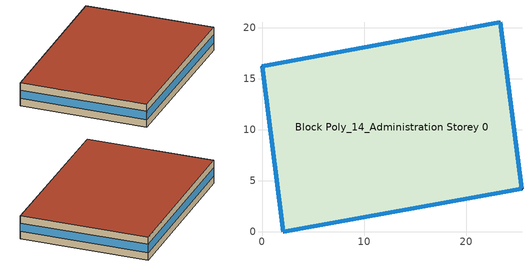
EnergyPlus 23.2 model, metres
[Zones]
Block Poly_14_Administration Storey 0
 floor ground (HSCWZ_Public&Industrial_2005_FloorGround): 23.31,20.55 25.46,4.22 2.06,0 0,16.22 z0
 wall outside (HSCWZ_Public&Industrial_2005_ExtWall): 0,16.22 2.06,0 25.46,4.22 23.31,20.55 0,16.22 z0:3
 window (HSCWZ_Public&Industrial_2005_Win): 0,16.21 2.06,0.01 / 2.07,0 25.45,4.22 / 25.46,4.23 23.31,20.54 / 23.3,20.54 0.01,16.22 z0.98:2.02
 roof outside (HSCWZ_Public&Industrial_2005_Roof): 25.46,4.22 23.31,20.55 0,16.22 2.06,0 z3
[BUILDING]
shang4hai3shi4_Administration_7_12_2005: North Axis=0; Terrain=City; Loads Convergence Tolerance Value=0.04; Temperature Convergence Tolerance Value=0.4; Solar Distribution=FullExterior; Maximum Number of Warmup Days=25; Minimum Number of Warmup Days=1
[MATERIAL] Thermal Absorptance=0.9; Solar Absorptance=0.7; Visible Absorptance=0.7
Name | Roughness | Thickness | Conductivity | Density | Specific Heat
Concrete | MediumRough | 0.1 | 1.7 | 2240 | 900
Brick | MediumRough | 0.1 | 0.72 | 1920 | 840
Tile | Smooth | 0.02 | 1.3 | 2200 | 900
Gypsum | Smooth | 0.015 | 0.16 | 800 | 1090
AsphaltFelt | Smooth | 0.01 | 0.2 | 960 | 1000
Insulation 0.011 | Rough | 0.011 | 0.04 | 40 | 1500
Insulation 0.022 | Rough | 0.022 | 0.04 | 40 | 1500
Insulation 0.043 | Rough | 0.043 | 0.04 | 40 | 1500
[WINDOWMATERIAL:SIMPLEGLAZINGSYSTEM]
HSCWZ_Public&Industrial_2005_Win_material: UFactor=3.175; Solar Heat Gain Coefficient=0.485
[CONSTRUCTION]
HSCWZ_Public&Industrial_2005_FloorGround: Tile, Concrete, Gypsum, Insulation 0.043
HSCWZ_Public&Industrial_2005_Win: HSCWZ_Public&Industrial_2005_Win_material
HSCWZ_Public&Industrial_2005_Roof: AsphaltFelt, Concrete, Insulation 0.022
HSCWZ_Public&Industrial_2005_ExtWall: Brick, Concrete, Insulation 0.011
[ZONE]
Block Poly_14_Administration Storey 0: Type=1; Multiplier=1; Ceiling Height=autocalculate; Volume=autocalculate; Floor Area=autocalculate; Part of Total Floor Area=Yes
[PEOPLE]
People_Block Poly_14_Administration Storey 0: Zone or ZoneList or Space or SpaceList=Block Poly_14_Administration Storey 0; Number of People Schedule=People_Schedule; Number of People Calculation Method=Area/Person; Floor Area per Person=9; Fraction Radiant=0.3; Sensible Heat Fraction=autocalculate; Activity Level Schedule=CN_GenericActivityLevel; Carbon Dioxide Generation Rate=3.82e-08; Enable ASHRAE 55 Comfort Warnings=No; Mean Radiant Temperature Calculation Type=ZoneAveraged; Clothing Insulation Calculation Method=ClothingInsulationSchedule; Cold Stress Temperature Threshold=15.56; Heat Stress Temperature Threshold=30
[LIGHTS]
Lights_Block Poly_14_Administration Storey 0: Zone or ZoneList or Space or SpaceList=Block Poly_14_Administration Storey 0; Schedule=Lights_Schedule; Design Level Calculation Method=Watts/Area; Watts per Zone Floor Area=12; Return Air Fraction=0; Fraction Radiant=0; Fraction Visible=0; Fraction Replaceable=1; EndUse Subcategory=General; Return Air Fraction Calculated from Plenum Temperature=No; Return Air Fraction Function of Plenum Temperature Coefficient 1=0; Return Air Fraction Function of Plenum Temperature Coefficient 2=0
[ELECTRICEQUIPMENT]
ElectricEquipment_Block Poly_14_Administration Storey 0: Zone or ZoneList or Space or SpaceList=Block Poly_14_Administration Storey 0; Schedule=ElectricEquipment_Schedule; Design Level Calculation Method=Watts/Area; Watts per Zone Floor Area=16; Fraction Latent=0; Fraction Radiant=0; Fraction Lost=0; EndUse Subcategory=General
[ZONEINFILTRATION:DESIGNFLOWRATE]
Infil 1: Zone or ZoneList or Space or SpaceList=Block Poly_14_Administration Storey 0; Schedule=AirEx_ConditionedTime_Schedule; Design Flow Rate Calculation Method=AirChanges/Hour; Air Changes per Hour=1; Constant Term Coefficient=1; Temperature Term Coefficient=0; Velocity Term Coefficient=0; Velocity Squared Term Coefficient=0
[HVACTEMPLATE:THERMOSTAT]
HVACTemp: Heating Setpoint Schedule=Heating_SP_Schedule; Cooling Setpoint Schedule=Cooling_SP_Schedule
[HVACTEMPLATE:ZONE:IDEALLOADSAIRSYSTEM]
Block Poly_14_Administration Storey 0: Template Thermostat=HVACTemp; System Availability Schedule=HVAC_ConditionedTime_Schedule; Maximum Heating Supply Air Temperature=50; Minimum Cooling Supply Air Temperature=13; Maximum Heating Supply Air Humidity Ratio=0.0156; Minimum Cooling Supply Air Humidity Ratio=0.0077; Heating Limit=NoLimit; Cooling Limit=NoLimit; Heating Availability Schedule=Heating_Period_Schedule; Cooling Availability Schedule=Cooling_Period_Schedule; Dehumidification Control Type=ConstantSensibleHeatRatio; Cooling Sensible Heat Ratio=0.7; Dehumidification Setpoint=60; Humidification Control Type=None; Humidification Setpoint=30; Outdoor Air Method=None; Outdoor Air Flow Rate per Person=0.00944; Outdoor Air Flow Rate per Zone Floor Area=0; Outdoor Air Flow Rate per Zone=0; Demand Controlled Ventilation Type=None; Outdoor Air Economizer Type=NoEconomizer; Heat Recovery Type=None; Sensible Heat Recovery Effectiveness=0.7; Latent Heat Recovery Effectiveness=0.65
[SCHEDULE:COMPACT]
People_Schedule; Lights_Schedule: Through: 12/31, For: Weekdays, Until: 07:00, 0, Until: 08:00, 0.1, Until: 09:00, 0.5, Until: 12:00, 0.95, Until: 14:00, 0.8, Until: 18:00, 0.95, Until: 20:00, 0.3, Until: 24:00, 0, For: AllOtherDays, Until: 24:00, 0
ElectricEquipment_Schedule: Through: 12/31, For: Weekdays, Until: 07:00, 0, Until: 08:00, 0.1, Until: 09:00, 0.5, Until: 12:00, 0.95, Until: 14:00, 0.5, Until: 18:00, 0.95, Until: 20:00, 0.3, Until: 24:00, 0, For: AllOtherDays, Until: 24:00, 0
Heating_SP_Schedule: Through: 12/31, For: Weekdays, Until: 06:00, 5, Until: 07:00, 20, Until: 18:00, 20, Until: 19:00, 20, Until: 20:00, 20, Until: 21:00, 20, Until: 24:00, 5, For: AllOtherDays, Until: 24:00, 5
Cooling_SP_Schedule: Through: 12/31, For: Weekdays, Until: 08:00, 37, Until: 09:00, 28, Until: 17:00, 28, Until: 24:00, 37, For: AllOtherDays, Until: 24:00, 37
Heating_Period_Schedule: Through: 04/15, For: AllDays, Until: 24:00, 1, Through: 11/01, For: AllDays, Until: 24:00, 0, Through: 12/31, For: AllDays, Until: 24:00, 1
Cooling_Period_Schedule: Through: 04/15, For: AllDays, Until: 24:00, 0, Through: 10/31, For: AllDays, Until: 24:00, 1, Through: 12/31, For: AllDays, Until: 24:00, 0
HVAC_ConditionedTime_Schedule: Through: 12/31, For: Weekdays, Until: 08:00, 0, Until: 18:00, 1, Until: 24:00, 0, For: AllOtherDays, Until: 24:00, 0
AirEx_ConditionedTime_Schedule: Through: 12/31, For: Weekdays, Until: 07:00, 0, Until: 20:00, 2, Until: 24:00, 0, For: AllOtherDays, Until: 24:00, 0
CN_GenericActivityLevel: Through: 12/31, For: Weekdays, Until: 08:00, 80, Until: 18:00, 120, Until: 24:00, 80, For: AllOtherDays, Until: 24:00, 80
